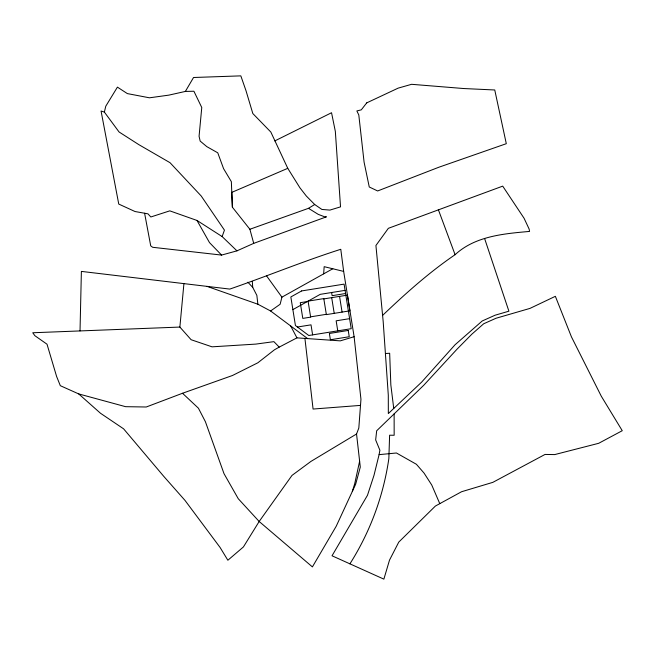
<?xml version="1.0" encoding="UTF-8"?>
<svg xmlns="http://www.w3.org/2000/svg" width="655" height="655" viewBox="0 0 655 655"><rect width="100%" height="100%" fill="white"/><g stroke="black" fill="none" stroke-linecap="round" stroke-linejoin="round"><path stroke-width="0.98" d="M80.025 330.922L81.384 271.399L229.79 289.084C266.912 276.279 303.281 261.239 340.78 249.293L343.654 271.399L354.118 336.711L360.954 399.288L358.817 428.067L356.541 433.995L360.291 467.081L355.649 484.258L336.22 526.227L312.402 566.902L259.167 521.486L238.256 498.709L224.018 473.68L205.408 421.722L198.424 408.204L182.508 393.262L146.245 407.001L125.596 406.681L78.731 393.933L60.317 385.689L56.608 376.469L47.013 344.211L34.879 335.696L32.75 332.756L179.871 327.066L191.121 339.724L212.04 346.831L255.851 344.096L273.905 341.648L279.218 347.109L296.936 337.865L340.281 340.862L354.118 336.711M323.644 273.864L324.168 266.667L343.654 271.399M179.871 327.066L183.924 283.615M359.628 461.185L354.723 483.685L352.316 491.455M379.089 454.644L379.892 450.231L375.659 439.931L376.674 430.777L423.687 385.32L457.108 349.09L471.96 334.075L483.701 323.758L496.015 318.256L530.001 308.39L555.366 296.314L571.447 336.875L601.249 396.144L622.25 430.703L598.686 443.304L554.703 454.586L545.034 454.439L492.847 482.35L461.562 491.733L435.403 506.045L398.78 542.086L389.512 560.107L383.871 579.135L332.028 555.784L367.48 495.278L374.005 475.293L379.089 454.644L396.422 452.99L416.4 464.28L424.063 473.107L431.751 485.027L439.783 503.654M236.954 250.849L222.135 236.57L224.444 230.126L201.216 196.009L170.022 162.694L138.86 144.657L119.054 131.966L104.374 112.079L105.766 106.225L117.417 87.131L127.34 93.591L149.479 97.808L168.843 95.131L185.365 91.43L193.905 91.233L201.765 107.526L199.071 136.273L200.16 141.071L206.808 146.63L217.763 152.82L223.576 168.654L231.354 181.656L232.386 207.209L249.882 229.258L253.714 243.357L236.954 250.849L221.586 255.082L152.664 247.287L150.716 245.846L144.599 213.235M332.789 268.763L281.928 297.157L280.135 304.256L270.589 310.978L257.873 304.215L207.013 286.366M185.365 91.43L193.536 77.503L240.827 75.865L245.993 90.685L252.83 113.552L270.834 132.048L287.766 168.327L299.924 187.813L306.327 196.025L314.695 204.507L321.892 209.444L329.915 210.091L340.526 206.865L335.344 131.434L331.545 112.734L274.813 140.915M349.876 563.824L350.785 562.465A269.025 269.025 0 0 0 377.845 505.005A269.532 269.532 0 0 0 388.849 458.606L389.61 435.207L394.163 435.264L394.13 413.894M382.594 315.391C405.437 293.604 428.935 272.537 455.094 254.697C475.129 236.136 503.646 233.712 529.567 231.42L529.125 229.045L524.066 218.238L502.712 186.135L388.358 228.317L375.921 245.494L383.2 321.736L388.3 395.202L388.333 413.567L421.697 382.061L455.02 344.8L482.227 320.966L495.09 315.211L508.902 311.19L484.675 238.731M249.882 229.258L308.497 208.323L314.695 204.507M356.541 433.995L310.928 461.423L291.999 475.407L259.167 521.486L243.423 546.933L227.866 560.246L220.096 547.474L184.988 500.387L163.873 476.488L123.607 428.837L100.485 413.248L78.731 393.933M279.218 347.109L274.461 349.786L257.865 362.78L232.484 375.495L182.508 393.262M292.875 309.619L320.221 294.349L345.079 290.361M287.766 168.327L231.788 192.374L232.386 207.209M253.714 243.357L326.444 216.821L324.806 216.862L318.207 214.349L308.497 208.323M345.586 293.514L332.118 295.675L331.618 292.523M308.128 301.423L300.268 302.684L302.79 318.395L310.642 317.135L308.079 301.128L323.791 298.606L326.362 314.613L349.926 310.838L347.412 295.127L323.84 298.901M310.601 316.84L326.313 314.318M297.427 327.025L311.01 324.847L312.615 334.877M349.614 318.657L336.146 320.819L337.759 330.849M360.504 405.396L313.074 409.048L304.919 338.414M385.402 353.512L389.668 353.266L390.839 384.935L393.745 408.458M104.374 112.079L101.058 111.014L118.751 204.065L135.02 211.524L147.956 213.833L150.83 216.977L169.801 210.853L197.008 220.465L222.135 236.57M270.589 310.978L307.629 338.602M221.586 255.082L209.494 242.596L197.008 220.465M247.885 282.223L252.724 287.365L256.85 295.372L257.873 304.215M266.651 275.984L281.928 297.157M290.681 325.961L296.936 337.865M438.351 209.657L455.094 254.697M339.552 296.387L342.074 312.099M331.692 297.64L334.214 313.352M252.306 281.339L252.724 287.365M366.726 102.868L361.298 109.843L356.869 110.941L358.801 114.985L364.09 162.153L369.256 186.986L377.648 190.965L438.694 167.295L506.299 143.691L494.754 89.981L463.797 88.54L411.594 84.307L398.15 88.13L366.726 102.868M301.644 290.926L290.845 296.952L295.43 325.527L308.783 335.491L351.219 328.695L344.08 284.123L301.644 290.926M348.239 330.447L329.383 333.469L330.39 339.757L349.246 336.735L348.239 330.447"/></g></svg>
